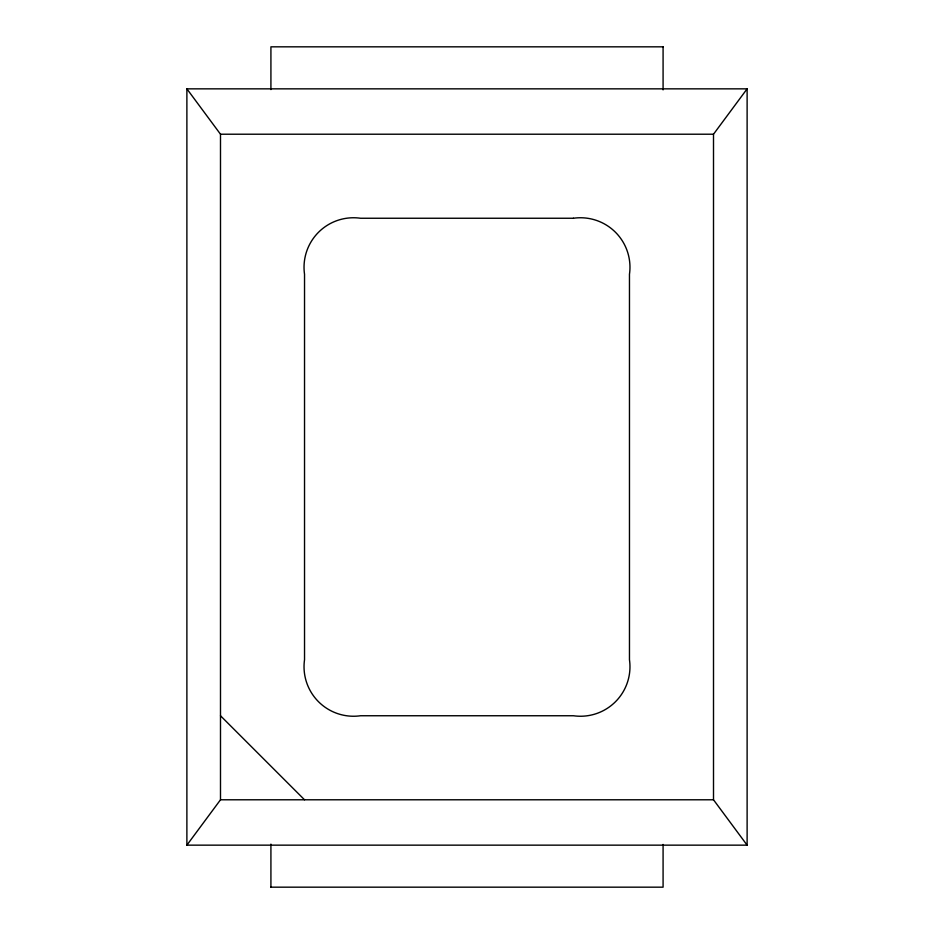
<?xml version="1.0" encoding="UTF-8"?>
<svg xmlns="http://www.w3.org/2000/svg" width="934" height="934" viewBox="0 0 934 934"><rect width="100%" height="100%" fill="white"/><g stroke="black" fill="none" stroke-linecap="round" stroke-linejoin="round"><path stroke-width="1.4" d="M186.882 845.153L220.494 799.784L220.494 134.216L186.882 88.847L747.118 88.847L747.118 845.153L186.882 845.153L186.882 88.847M747.118 845.153L713.506 799.784L713.506 134.216L747.118 88.847M663.082 46.828L270.918 46.828L270.918 89.571M220.494 134.216L713.506 134.216M220.494 799.784L713.506 799.784M270.918 887.172L663.082 887.172L663.082 844.429M220.494 715.748L304.531 799.784M663.082 46.7L663.082 89.874M270.918 844.126L270.918 887.3M573.441 218.252L360.559 218.252A49.514 49.514 0 0 0 304.531 274.281L304.531 659.719A49.514 49.514 0 0 0 360.559 715.748L573.441 715.748A49.514 49.514 0 0 0 629.469 659.719L629.469 274.281A49.514 49.514 0 0 0 573.441 218.252"/></g></svg>
